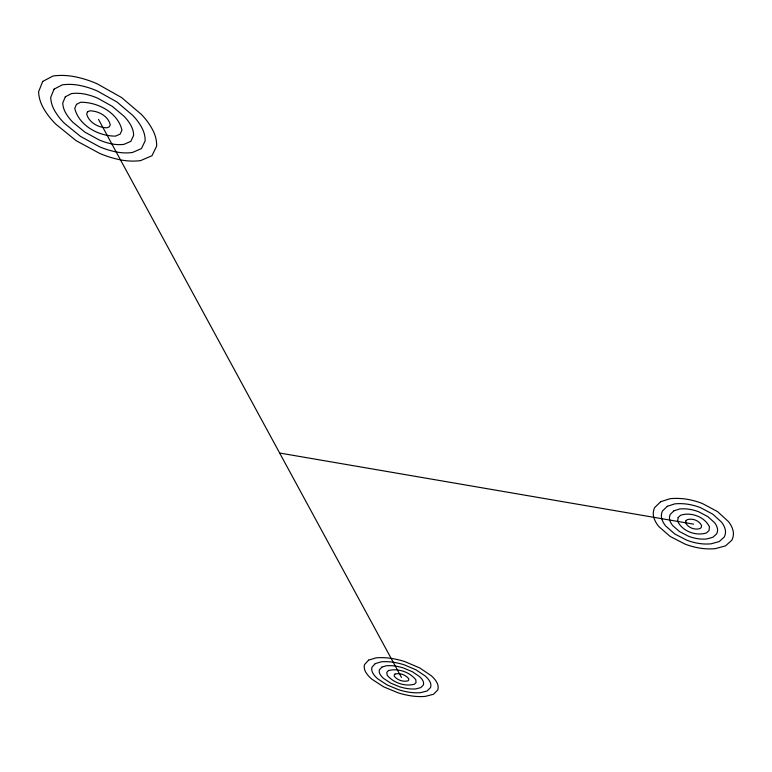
<?xml version="1.0" encoding="UTF-8"?>
<svg xmlns="http://www.w3.org/2000/svg" width="772" height="772" viewBox="0 0 772 772"><rect width="100%" height="100%" fill="white"/><g stroke="black" fill="none" stroke-linecap="round" stroke-linejoin="round"><path stroke-width="1.16" d="M279.647 453.029L693.613 524.159M98.498 119.361L401.488 677.459M678.106 517.607L677.719 521.428C682.583 531.445 696.093 536.299 706.505 532.921L708.986 530.644L709.458 526.88C704.72 516.738 690.95 511.768 680.557 515.271L678.106 517.607M685.874 520.888L685.671 522.789C688.093 527.826 694.877 530.248 700.079 528.559L701.314 527.411L701.545 525.52C699.162 520.463 692.301 517.983 687.109 519.73L685.874 520.888M42.73 81.427L38.6 91.743A50.749 38.137 17.2 0 0 43.512 108.273A79.564 60.467 16.5 0 0 55.864 124.205L76.052 140.62L99.52 153.339A78.918 59.917 15.6 0 0 120.49 159.862A49.717 37.278 15.1 0 0 140.581 160.615L151.968 155.732L156.629 146.169A49.292 36.458 15.3 0 0 152.895 130.333A77.171 56.51 16 0 0 141.459 114.488L121.551 97.533L97.436 83.945A77.808 57.003 16.7 0 0 75.415 76.843A53.355 39.478 17.2 0 0 53.007 76.013L42.73 81.427M54.069 89.147L50.72 97.34A40.472 30.369 17 0 0 54.561 110.502A63.439 48.018 16.4 0 0 64.365 123.24L80.5 136.412L99.318 146.661A63.024 47.671 15.7 0 0 116.176 151.92A39.816 29.818 15.3 0 0 132.33 152.518L141.45 148.581L145.136 140.871A39.536 29.288 15.4 0 0 142.058 128.152A61.905 45.49 16 0 0 132.842 115.462L116.89 101.943L97.648 91.154A62.31 45.809 16.6 0 0 80.124 85.509A42.634 31.594 17 0 0 62.291 84.852L54.069 89.147M65.321 96.799L62.773 102.888A30.262 22.668 16.8 0 0 65.581 112.722A47.42 35.753 16.3 0 0 72.877 122.275L84.959 132.186L99.115 139.915A47.188 35.56 15.8 0 0 111.815 143.901A29.896 22.359 15.5 0 0 123.993 144.345L130.844 141.363L133.585 135.544A29.741 22.06 15.6 0 0 131.201 125.961A46.561 34.335 16 0 0 124.234 116.437L112.258 106.333L97.861 98.295A46.793 34.518 16.5 0 0 84.785 94.097A31.942 23.71 16.8 0 0 71.478 93.605L65.321 96.799M76.476 104.384L74.759 108.418C78.947 125.624 98.691 136.268 115.578 136.104L120.152 134.096L121.957 130.179C117.981 112.625 97.648 101.933 80.568 102.28L76.476 104.384M87.535 111.901L86.667 113.909C88.722 122.526 98.633 127.862 107.076 127.776L109.373 126.762L110.261 124.784C108.244 116.032 98.112 110.695 89.581 110.859L87.535 111.901M368.591 660.128L364.49 664.653A33.138 17.544 1.7 0 0 365.677 672.045A52.052 27.638 1.4 0 0 371.998 679.273L383.626 686.829L398.014 692.783A51.859 27.416 1.2 0 0 411.515 695.919A32.82 17.206 1.3 0 0 425.14 696.421L433.468 694.298L437.753 690.004A32.588 16.974 1.6 0 0 437.039 682.824A50.913 26.451 1.9 0 0 431.133 675.625L419.678 667.915L405.059 661.691A51.106 26.653 2.1 0 0 391.134 658.371A34.904 18.335 2 0 0 376.186 657.821L368.591 660.128M375.24 663.63L371.95 667.24A26.46 13.992 1.7 0 0 372.857 673.126A41.543 22.002 1.4 0 0 377.884 678.916L387.168 684.967L398.699 689.753A41.418 21.867 1.3 0 0 409.536 692.272A26.267 13.771 1.4 0 0 420.47 692.677L427.148 690.969L430.554 687.514A26.113 13.616 1.6 0 0 429.956 681.753A40.819 21.249 1.9 0 0 425.198 675.992L416.012 669.835L404.345 664.885A40.935 21.375 2 0 0 393.228 662.241A27.917 14.668 2 0 0 381.31 661.797L375.24 663.63M381.86 667.114L379.38 669.807A19.811 10.461 1.7 0 0 380.036 674.217A31.083 16.434 1.5 0 0 383.771 678.549L390.728 683.104L399.394 686.704A31.015 16.357 1.4 0 0 407.539 688.605A19.705 10.335 1.5 0 0 415.77 688.913L420.788 687.62L423.336 685.015A19.618 10.248 1.6 0 0 422.853 680.682A30.677 16 1.8 0 0 419.264 676.359L412.364 671.746L403.621 668.05A30.745 16.077 1.9 0 0 395.312 666.082A20.941 11.001 1.9 0 0 386.405 665.753L381.86 667.114M388.441 670.588L386.782 672.364L387.197 675.297C393.508 682.824 404.827 686.752 414.39 684.253L416.079 682.506L415.741 679.611C409.478 671.997 397.995 667.992 388.441 670.588M394.984 674.033L394.145 674.921L394.347 676.378C397.503 680.151 403.167 682.12 407.954 680.865L408.803 679.987L408.62 678.53C405.483 674.738 399.761 672.74 394.984 674.033M660.649 501.732L654.569 507.677A38.619 22.745 -5.4 0 0 653.778 517.317A60.834 35.773 -5.9 0 0 658.97 526.697L670.183 536.453L685.044 544.096A60.612 35.425 -6 0 0 699.702 548.091A38.272 22.195 -5.7 0 0 715.268 548.67L725.535 545.872L731.779 540.265A37.896 21.886 -5.2 0 0 733.12 530.943A59.068 34.161 -4.7 0 0 728.469 521.602L717.535 511.604L702.462 503.566A59.28 34.479 -4.6 0 0 687.302 499.31A40.559 23.758 -4.8 0 0 670.135 498.673L660.649 501.732M667.326 506.278L662.444 511.006A30.841 18.123 -5.4 0 0 661.768 518.688A48.511 28.477 -5.8 0 0 665.879 526.186L674.834 534.012L686.742 540.159A48.375 28.255 -5.9 0 0 698.496 543.372A30.619 17.775 -5.6 0 0 711.002 543.835L719.234 541.577L724.213 537.071A30.378 17.573 -5.2 0 0 725.246 529.592A47.382 27.445 -4.8 0 0 721.482 522.113L712.71 514.133L700.667 507.735A47.517 27.657 -4.7 0 0 688.585 504.357A32.453 18.991 -4.9 0 0 674.902 503.846L667.326 506.278M673.966 510.794L670.299 514.316A23.083 13.539 -5.3 0 0 669.749 520.058A36.274 21.259 -5.7 0 0 672.798 525.684L679.505 531.561L688.441 536.202A36.197 21.133 -5.7 0 0 697.29 538.624A22.957 13.336 -5.5 0 0 706.708 538.972L712.894 537.264L716.619 533.867A22.822 13.23 -5.2 0 0 717.362 528.241A35.637 20.67 -4.9 0 0 714.505 522.625L707.905 516.661L698.892 511.884A35.715 20.796 -4.9 0 0 689.859 509.356A24.347 14.234 -5 0 0 679.63 508.98L673.966 510.794"/></g></svg>
